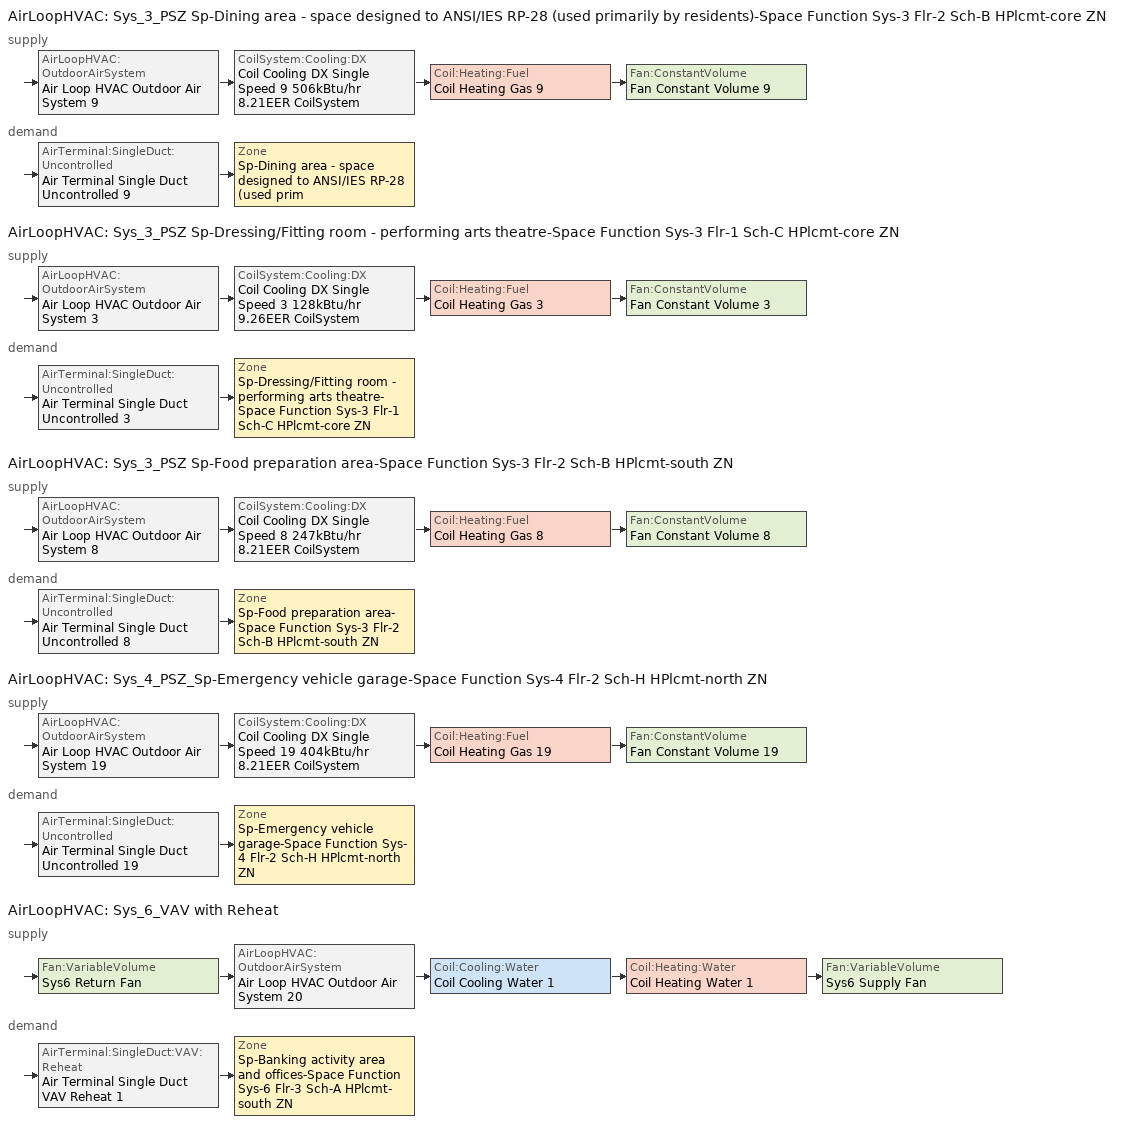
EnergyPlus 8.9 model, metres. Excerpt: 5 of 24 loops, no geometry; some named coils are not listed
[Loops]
AirLoopHVAC 'Sys_3_PSZ Sp-Dining area - space designed to ANSI/IES RP-28 (used primarily by residents)-Space Function Sys-3 Flr-2 Sch-B HPlcmt-core ZN'
 supply: AirLoopHVAC:OutdoorAirSystem 'Air Loop HVAC Outdoor Air System 9' > CoilSystem:Cooling:DX 'Coil Cooling DX Single Speed 9 506kBtu/hr 8.21EER CoilSystem' > Coil:Heating:Fuel 'Coil Heating Gas 9' > Fan:ConstantVolume 'Fan Constant Volume 9'
 demand: AirTerminal:SingleDuct:Uncontrolled 'Air Terminal Single Duct Uncontrolled 9' > Zone 'Sp-Dining area - space designed to ANSI/IES RP-28 (used primarily by residents)-Space Function Sys-3 Flr-2 Sch-B HPlcmt-core ZN'
AirLoopHVAC 'Sys_3_PSZ Sp-Dressing/Fitting room - performing arts theatre-Space Function Sys-3 Flr-1 Sch-C HPlcmt-core ZN'
 supply: AirLoopHVAC:OutdoorAirSystem 'Air Loop HVAC Outdoor Air System 3' > CoilSystem:Cooling:DX 'Coil Cooling DX Single Speed 3 128kBtu/hr 9.26EER CoilSystem' > Coil:Heating:Fuel 'Coil Heating Gas 3' > Fan:ConstantVolume 'Fan Constant Volume 3'
 demand: AirTerminal:SingleDuct:Uncontrolled 'Air Terminal Single Duct Uncontrolled 3' > Zone 'Sp-Dressing/Fitting room - performing arts theatre-Space Function Sys-3 Flr-1 Sch-C HPlcmt-core ZN'
AirLoopHVAC 'Sys_3_PSZ Sp-Food preparation area-Space Function Sys-3 Flr-2 Sch-B HPlcmt-south ZN'
 supply: AirLoopHVAC:OutdoorAirSystem 'Air Loop HVAC Outdoor Air System 8' > CoilSystem:Cooling:DX 'Coil Cooling DX Single Speed 8 247kBtu/hr 8.21EER CoilSystem' > Coil:Heating:Fuel 'Coil Heating Gas 8' > Fan:ConstantVolume 'Fan Constant Volume 8'
 demand: AirTerminal:SingleDuct:Uncontrolled 'Air Terminal Single Duct Uncontrolled 8' > Zone 'Sp-Food preparation area-Space Function Sys-3 Flr-2 Sch-B HPlcmt-south ZN'
AirLoopHVAC 'Sys_4_PSZ_Sp-Emergency vehicle garage-Space Function Sys-4 Flr-2 Sch-H HPlcmt-north ZN'
 supply: AirLoopHVAC:OutdoorAirSystem 'Air Loop HVAC Outdoor Air System 19' > CoilSystem:Cooling:DX 'Coil Cooling DX Single Speed 19 404kBtu/hr 8.21EER CoilSystem' > Coil:Heating:Fuel 'Coil Heating Gas 19' > Fan:ConstantVolume 'Fan Constant Volume 19'
 demand: AirTerminal:SingleDuct:Uncontrolled 'Air Terminal Single Duct Uncontrolled 19' > Zone 'Sp-Emergency vehicle garage-Space Function Sys-4 Flr-2 Sch-H HPlcmt-north ZN'
AirLoopHVAC 'Sys_6_VAV with Reheat'
 supply: Fan:VariableVolume 'Sys6 Return Fan' > AirLoopHVAC:OutdoorAirSystem 'Air Loop HVAC Outdoor Air System 20' > Coil:Cooling:Water 'Coil Cooling Water 1' > Coil:Heating:Water 'Coil Heating Water 1' > Fan:VariableVolume 'Sys6 Supply Fan'
 demand: AirTerminal:SingleDuct:VAV:Reheat 'Air Terminal Single Duct VAV Reheat 1' > Zone 'Sp-Banking activity area and offices-Space Function Sys-6 Flr-3 Sch-A HPlcmt-south ZN'
[ZoneControl:Thermostat] Control Object Type 1=ThermostatSetpoint:DualSetpoint
Name | Zone or ZoneList | Control Type Schedule | Control Name 1
Sp-Banking activity area and offices-Space Function Sys-6 Flr-3 Sch-A HPlcmt-south ZN Thermostat | Sp-Banking activity area and offices-Space Function Sys-6 Flr-3 Sch-A HPlcmt-south ZN | Sp-Banking activity area and offices-Space Function Sys-6 Flr-3 Sch-A HPlcmt-south ZN Thermostat Schedule | Space Function Banking activity area and offices Thermostat 2
Sp-Dining area - space designed to ANSI/IES RP-28 (used primarily by residents)-Space Function Sys-3 Flr-2 Sch-B HPlcmt-core ZN Thermostat | Sp-Dining area - space designed to ANSI/IES RP-28 (used primarily by residents)-Space Function Sys-3 Flr-2 Sch-B HPlcmt-core ZN | Sp-Dining area - space designed to ANSI/IES RP-28 (used primarily by residents)-Space Function Sys-3 Flr-2 Sch-B HPlcmt-core ZN Thermostat Schedule | Space Function Dining area - space designed to ANSI/IES RP-28 (used primarily by residents) Thermostat 2
Sp-Dressing/Fitting room - performing arts theatre-Space Function Sys-3 Flr-1 Sch-C HPlcmt-core ZN Thermostat | Sp-Dressing/Fitting room - performing arts theatre-Space Function Sys-3 Flr-1 Sch-C HPlcmt-core ZN | Sp-Dressing/Fitting room - performing arts theatre-Space Function Sys-3 Flr-1 Sch-C HPlcmt-core ZN Thermostat Schedule | Space Function Dressing/Fitting room - performing arts theatre Thermostat 2
Sp-Emergency vehicle garage-Space Function Sys-4 Flr-2 Sch-H HPlcmt-north ZN Thermostat | Sp-Emergency vehicle garage-Space Function Sys-4 Flr-2 Sch-H HPlcmt-north ZN | Sp-Emergency vehicle garage-Space Function Sys-4 Flr-2 Sch-H HPlcmt-north ZN Thermostat Schedule | Space Function Emergency vehicle garage Thermostat 2
Sp-Food preparation area-Space Function Sys-3 Flr-2 Sch-B HPlcmt-south ZN Thermostat | Sp-Food preparation area-Space Function Sys-3 Flr-2 Sch-B HPlcmt-south ZN | Sp-Food preparation area-Space Function Sys-3 Flr-2 Sch-B HPlcmt-south ZN Thermostat Schedule | Space Function Food preparation area Thermostat 2
[ThermostatSetpoint:DualSetpoint]
Name | Heating Setpoint Temperature Schedule | Cooling Setpoint Temperature Schedule
Space Function Banking activity area and offices Thermostat 2 | NECB-A-Thermostat Setpoint-Heating | NECB-A-Thermostat Setpoint-Cooling
Space Function Dining area - space designed to ANSI/IES RP-28 (used primarily by residents) Thermostat 2; Space Function Food preparation area Thermostat 2 | NECB-B-Thermostat Setpoint-Heating | NECB-B-Thermostat Setpoint-Cooling
Space Function Dressing/Fitting room - performing arts theatre Thermostat 2 | NECB-C-Thermostat Setpoint-Heating | NECB-C-Thermostat Setpoint-Cooling
Space Function Emergency vehicle garage Thermostat 2 | NECB-H-Thermostat Setpoint-Heating | NECB-H-Thermostat Setpoint-Cooling
[AirTerminal:SingleDuct:Uncontrolled] Availability Schedule=Always On Discrete; Maximum Air Flow Rate {m3/s}=AutoSize
Air Terminal Single Duct Uncontrolled 9; Air Terminal Single Duct Uncontrolled 3; Air Terminal Single Duct Uncontrolled 19; Air Terminal Single Duct Uncontrolled 8
[Zone equipment]
Sp-Banking activity area and offices-Space Function Sys-6 Flr-3 Sch-A HPlcmt-south ZN: Air Terminal Single Duct VAV Reheat 1, Zone HVAC Baseboard Convective Water 20
Sp-Dining area - space designed to ANSI/IES RP-28 (used primarily by residents)-Space Function Sys-3 Flr-2 Sch-B HPlcmt-core ZN: Air Terminal Single Duct Uncontrolled 9, Zone HVAC Baseboard Convective Water 9
Sp-Dressing/Fitting room - performing arts theatre-Space Function Sys-3 Flr-1 Sch-C HPlcmt-core ZN: Air Terminal Single Duct Uncontrolled 3, Zone HVAC Baseboard Convective Water 3
Sp-Emergency vehicle garage-Space Function Sys-4 Flr-2 Sch-H HPlcmt-north ZN: Air Terminal Single Duct Uncontrolled 19, Zone HVAC Baseboard Convective Water 19
Sp-Food preparation area-Space Function Sys-3 Flr-2 Sch-B HPlcmt-south ZN: Air Terminal Single Duct Uncontrolled 8, Zone HVAC Baseboard Convective Water 8
[Sizing:Zone] Zone Cooling Design Supply Air Temperature Input Method=SupplyAirTemperature; Zone Cooling Design Supply Air Temperature {C}=13; Zone Cooling Design Supply Air Temperature Difference {deltaC}=11.11; Zone Heating Design Supply Air Temperature Input Method=SupplyAirTemperature; Zone Heating Design Supply Air Temperature {C}=43; Zone Heating Design Supply Air Temperature Difference {deltaC}=11.11; Zone Cooling Design Supply Air Humidity Ratio {kgWater/kgDryAir}=0.0085; Zone Heating Design Supply Air Humidity Ratio {kgWater/kgDryAir}=0.008; Zone Heating Sizing Factor=1.3; Zone Cooling Sizing Factor=1.1; Cooling Design Air Flow Method=DesignDay; Cooling Design Air Flow Rate {m3/s}=0; Cooling Minimum Air Flow per Zone Floor Area {m3/s-m2}=0.000762; Cooling Minimum Air Flow {m3/s}=0; Cooling Minimum Air Flow Fraction=0; Heating Design Air Flow Method=DesignDay; Heating Design Air Flow Rate {m3/s}=0; Heating Maximum Air Flow per Zone Floor Area {m3/s-m2}=0.002032; Heating Maximum Air Flow {m3/s}=0.141576; Heating Maximum Air Flow Fraction=0.3; Account for Dedicated Outdoor Air System=No
Name | Design Specification Outdoor Air Object | Design Specification Zone Air Distribution Object
Sp-Banking activity area and offices-Space Function Sys-6 Flr-3 Sch-A HPlcmt-south ZN | Space Function Banking activity area and offices Ventilation | Sp-Banking activity area and offices-Space Function Sys-6 Flr-3 Sch-A HPlcmt-south ZN Design Spec Zone Air Dist
Sp-Dining area - space designed to ANSI/IES RP-28 (used primarily by residents)-Space Function Sys-3 Flr-2 Sch-B HPlcmt-core ZN | Space Function Dining area - space designed to ANSI/IES RP-28 (used primarily by residents) Ventilation | Sp-Dining area - space designed to ANSI/IES RP-28 (used primarily by residents)-Space Function Sys-3 Flr-2 Sch-B HPlcmt-core ZN Design Spec Zone Air Dist
Sp-Dressing/Fitting room - performing arts theatre-Space Function Sys-3 Flr-1 Sch-C HPlcmt-core ZN | Space Function Dressing/Fitting room - performing arts theatre Ventilation | Sp-Dressing/Fitting room - performing arts theatre-Space Function Sys-3 Flr-1 Sch-C HPlcmt-core ZN Design Spec Zone Air Dist
Sp-Emergency vehicle garage-Space Function Sys-4 Flr-2 Sch-H HPlcmt-north ZN | Space Function Emergency vehicle garage Ventilation | Sp-Emergency vehicle garage-Space Function Sys-4 Flr-2 Sch-H HPlcmt-north ZN Design Spec Zone Air Dist
Sp-Food preparation area-Space Function Sys-3 Flr-2 Sch-B HPlcmt-south ZN | Space Function Food preparation area Ventilation | Sp-Food preparation area-Space Function Sys-3 Flr-2 Sch-B HPlcmt-south ZN Design Spec Zone Air Dist
[DesignSpecification:ZoneAirDistribution] Zone Air Distribution Effectiveness in Cooling Mode=1; Zone Air Distribution Effectiveness in Heating Mode=1
Sp-Banking activity area and offices-Space Function Sys-6 Flr-3 Sch-A HPlcmt-south ZN Design Spec Zone Air Dist; Sp-Dining area - space designed to ANSI/IES RP-28 (used primarily by residents)-Space Function Sys-3 Flr-2 Sch-B HPlcmt-core ZN Design Spec Zone Air Dist; Sp-Dressing/Fitting room - performing arts theatre-Space Function Sys-3 Flr-1 Sch-C HPlcmt-core ZN Design Spec Zone Air Dist; Sp-Emergency vehicle garage-Space Function Sys-4 Flr-2 Sch-H HPlcmt-north ZN Design Spec Zone Air Dist; Sp-Food preparation area-Space Function Sys-3 Flr-2 Sch-B HPlcmt-south ZN Design Spec Zone Air Dist
[Controller:MechanicalVentilation] Demand Controlled Ventilation=No; System Outdoor Air Method=ZoneSum
Name | Availability Schedule | Zone Name 1 | Design Specification Outdoor Air Object Name 1 | Design Specification Zone Air Distribution Object Name 1
Controller Mechanical Ventilation 20 | Sys_6_VAV with Reheat Occ Sch | Sp-Banking activity area and offices-Space Function Sys-6 Flr-3 Sch-A HPlcmt-south ZN | Space Function Banking activity area and offices Ventilation | Sp-Banking activity area and offices-Space Function Sys-6 Flr-3 Sch-A HPlcmt-south ZN Design Spec Zone Air Dist
Controller Mechanical Ventilation 9 | Sys_3_PSZ Sp-Dining area - space designed to ANSI/IES RP-28 (used primarily by residents)-Space Function Sys-3 Flr-2 Sch-B HPlcmt-core ZN Occ Sch | Sp-Dining area - space designed to ANSI/IES RP-28 (used primarily by residents)-Space Function Sys-3 Flr-2 Sch-B HPlcmt-core ZN | Space Function Dining area - space designed to ANSI/IES RP-28 (used primarily by residents) Ventilation | Sp-Dining area - space designed to ANSI/IES RP-28 (used primarily by residents)-Space Function Sys-3 Flr-2 Sch-B HPlcmt-core ZN Design Spec Zone Air Dist
Controller Mechanical Ventilation 3 | Sys_3_PSZ Sp-Dressing/Fitting room - performing arts theatre-Space Function Sys-3 Flr-1 Sch-C HPlcmt-core ZN Occ Sch | Sp-Dressing/Fitting room - performing arts theatre-Space Function Sys-3 Flr-1 Sch-C HPlcmt-core ZN | Space Function Dressing/Fitting room - performing arts theatre Ventilation | Sp-Dressing/Fitting room - performing arts theatre-Space Function Sys-3 Flr-1 Sch-C HPlcmt-core ZN Design Spec Zone Air Dist
Controller Mechanical Ventilation 19 | Sys_4_PSZ_Sp-Emergency vehicle garage-Space Function Sys-4 Flr-2 Sch-H HPlcmt-north ZN Occ Sch | Sp-Emergency vehicle garage-Space Function Sys-4 Flr-2 Sch-H HPlcmt-north ZN | Space Function Emergency vehicle garage Ventilation | Sp-Emergency vehicle garage-Space Function Sys-4 Flr-2 Sch-H HPlcmt-north ZN Design Spec Zone Air Dist
Controller Mechanical Ventilation 8 | Sys_3_PSZ Sp-Food preparation area-Space Function Sys-3 Flr-2 Sch-B HPlcmt-south ZN Occ Sch | Sp-Food preparation area-Space Function Sys-3 Flr-2 Sch-B HPlcmt-south ZN | Space Function Food preparation area Ventilation | Sp-Food preparation area-Space Function Sys-3 Flr-2 Sch-B HPlcmt-south ZN Design Spec Zone Air Dist
[DesignSpecification:OutdoorAir] Outdoor Air Method=Sum; Outdoor Air Flow per Person {m3/s-person}=0; Outdoor Air Flow per Zone {m3/s}=0; Outdoor Air Flow Air Changes per Hour {1/hr}=0
Name | Outdoor Air Flow per Zone Floor Area {m3/s-m2}
Space Function Banking activity area and offices Ventilation | 0.00087884
Space Function Dining area - space designed to ANSI/IES RP-28 (used primarily by residents) Ventilation | 0.0035814
Space Function Dressing/Fitting room - performing arts theatre Ventilation | 0.0005588
Space Function Emergency vehicle garage Ventilation | 0.00381
Space Function Food preparation area Ventilation | 0.0013716
[AirTerminal:SingleDuct:VAV:Reheat]
Air Terminal Single Duct VAV Reheat 1: Availability Schedule=Always On Discrete; Maximum Air Flow Rate {m3/s}=Autosize; Zone Minimum Air Flow Input Method=Constant; Constant Minimum Air Flow Fraction=0.3; Fixed Minimum Air Flow Rate {m3/s}=3.75; Reheat Coil=Coil Heating Water 2; Maximum Hot Water or Steam Flow Rate {m3/s}=Autosize; Minimum Hot Water or Steam Flow Rate {m3/s}=0; Convergence Tolerance=0.001; Damper Heating Action=Normal; Maximum Flow per Zone Floor Area During Reheat {m3/s-m2}=Autocalculate; Maximum Flow Fraction During Reheat=Autocalculate; Maximum Reheat Air Temperature {C}=43
[Coil:Heating:Water]
Coil Heating Water 1: Availability Schedule=Always On Discrete; U-Factor Times Area Value {W/K}=Autosize; Maximum Water Flow Rate {m3/s}=Autosize; Performance Input Method=UFactorTimesAreaAndDesignWaterFlowRate; Rated Capacity {W}=Autosize; Rated Inlet Water Temperature {C}=82.2; Rated Inlet Air Temperature {C}=16.6; Rated Outlet Water Temperature {C}=71.1; Rated Outlet Air Temperature {C}=32.2; Rated Ratio for Air and Water Convection=0.5
[AirLoopHVAC] Design Supply Air Flow Rate {m3/s}=AutoSize
Sys_3_PSZ Sp-Dining area - space designed to ANSI/IES RP-28 (used primarily by residents)-Space Function Sys-3 Flr-2 Sch-B HPlcmt-core ZN; Sys_3_PSZ Sp-Dressing/Fitting room - performing arts theatre-Space Function Sys-3 Flr-1 Sch-C HPlcmt-core ZN; Sys_3_PSZ Sp-Food preparation area-Space Function Sys-3 Flr-2 Sch-B HPlcmt-south ZN; Sys_4_PSZ_Sp-Emergency vehicle garage-Space Function Sys-4 Flr-2 Sch-H HPlcmt-north ZN; Sys_6_VAV with Reheat
[Sizing:System] Type of Load to Size On=Sensible; Design Outdoor Air Flow Rate {m3/s}=Autosize; Preheat Design Temperature {C}=7; Preheat Design Humidity Ratio {kgWater/kgDryAir}=0.008; Precool Design Humidity Ratio {kgWater/kgDryAir}=0.008; Central Cooling Design Supply Air Temperature {C}=13; Type of Zone Sum to Use=NonCoincident; 100% Outdoor Air in Cooling=No; 100% Outdoor Air in Heating=No; Central Cooling Design Supply Air Humidity Ratio {kgWater/kgDryAir}=0.0085; Central Heating Design Supply Air Humidity Ratio {kgWater/kgDryAir}=0.008; Cooling Supply Air Flow Rate Method=DesignDay; Cooling Supply Air Flow Rate {m3/s}=0; Cooling Supply Air Flow Rate Per Floor Area {m3/s-m2}=0.00996765; Cooling Fraction of Autosized Cooling Supply Air Flow Rate=1; Cooling Supply Air Flow Rate Per Unit Cooling Capacity {m3/s-W}=3.94755e-05; Heating Supply Air Flow Rate Method=DesignDay; Heating Supply Air Flow Rate {m3/s}=0; Heating Supply Air Flow Rate Per Floor Area {m3/s-m2}=0.00996765; Heating Fraction of Autosized Heating Supply Air Flow Rate=1; Heating Fraction of Autosized Cooling Supply Air Flow Rate=1; Heating Supply Air Flow Rate Per Unit Heating Capacity {m3/s-W}=3.15882e-05; System Outdoor Air Method=ZoneSum; Zone Maximum Outdoor Air Fraction=1; Cooling Design Capacity Method=CoolingDesignCapacity; Cooling Design Capacity {W}=Autosize; Cooling Design Capacity Per Floor Area {W/m2}=234.7; Fraction of Autosized Cooling Design Capacity=1; Heating Design Capacity Method=HeatingDesignCapacity; Heating Design Capacity {W}=Autosize; Heating Design Capacity Per Floor Area {W/m2}=157; Fraction of Autosized Heating Design Capacity=1; Central Cooling Capacity Control Method=OnOff
Name | Central Heating Maximum System Air Flow Ratio | Precool Design Temperature {C} | Central Heating Design Supply Air Temperature {C}
Sys_3_PSZ Sp-Dining area - space designed to ANSI/IES RP-28 (used primarily by residents)-Space Function Sys-3 Flr-2 Sch-B HPlcmt-core ZN; Sys_3_PSZ Sp-Dressing/Fitting room - performing arts theatre-Space Function Sys-3 Flr-1 Sch-C HPlcmt-core ZN; Sys_3_PSZ Sp-Food preparation area-Space Function Sys-3 Flr-2 Sch-B HPlcmt-south ZN; Sys_4_PSZ_Sp-Emergency vehicle garage-Space Function Sys-4 Flr-2 Sch-H HPlcmt-north ZN | 1 | 13 | 43
Sys_6_VAV with Reheat | 0.3 | 12.8 | 13.1
[Controller:OutdoorAir] Minimum Outdoor Air Flow Rate {m3/s}=Autosize; Maximum Outdoor Air Flow Rate {m3/s}=Autosize; Economizer Control Type=DifferentialEnthalpy; Economizer Control Action Type=ModulateFlow; Lockout Type=NoLockout; Minimum Limit Type=FixedMinimum; High Humidity Control=No; Control High Indoor Humidity Based on Outdoor Humidity Ratio=Yes; Heat Recovery Bypass Control Type=BypassWhenOAFlowGreaterThanMinimum
Name | Minimum Outdoor Air Schedule | Mechanical Ventilation Controller
Controller Outdoor Air 9 | Sys_3_PSZ Sp-Dining area - space designed to ANSI/IES RP-28 (used primarily by residents)-Space Function Sys-3 Flr-2 Sch-B HPlcmt-core ZN Occ Sch | Controller Mechanical Ventilation 9
Controller Outdoor Air 3 | Sys_3_PSZ Sp-Dressing/Fitting room - performing arts theatre-Space Function Sys-3 Flr-1 Sch-C HPlcmt-core ZN Occ Sch | Controller Mechanical Ventilation 3
Controller Outdoor Air 8 | Sys_3_PSZ Sp-Food preparation area-Space Function Sys-3 Flr-2 Sch-B HPlcmt-south ZN Occ Sch | Controller Mechanical Ventilation 8
Controller Outdoor Air 19 | Sys_4_PSZ_Sp-Emergency vehicle garage-Space Function Sys-4 Flr-2 Sch-H HPlcmt-north ZN Occ Sch | Controller Mechanical Ventilation 19
Controller Outdoor Air 20 | Sys_6_VAV with Reheat Occ Sch | Controller Mechanical Ventilation 20
[HeatExchanger:AirToAir:SensibleAndLatent] Availability Schedule=Always On Discrete; Nominal Supply Air Flow Rate {m3/s}=Autosize; Sensible Effectiveness at 100% Heating Air Flow=0.5; Latent Effectiveness at 100% Heating Air Flow=0.5; Sensible Effectiveness at 75% Heating Air Flow=0.5; Latent Effectiveness at 75% Heating Air Flow=0.5; Sensible Effectiveness at 100% Cooling Air Flow=0.5; Latent Effectiveness at 100% Cooling Air Flow=0.5; Sensible Effectiveness at 75% Cooling Air Flow=0.5; Latent Effectiveness at 75% Cooling Air Flow=0.5; Supply Air Outlet Temperature Control=Yes; Heat Exchanger Type=Rotary; Frost Control Type=ExhaustOnly; Threshold Temperature {C}=-23.3; Initial Defrost Time Fraction=0.167; Rate of Defrost Time Fraction Increase {1/K}=1.44; Economizer Lockout=Yes
Name | Nominal Electric Power {W}
Sys_3_PSZ Sp-Dining area - space designed to ANSI/IES RP-28 (used primarily by residents)-Space Function Sys-3 Flr-2 Sch-B HPlcmt-core ZN ERV | 6474.14
Sys_3_PSZ Sp-Dressing/Fitting room - performing arts theatre-Space Function Sys-3 Flr-1 Sch-C HPlcmt-core ZN ERV | 1052.35
Sys_3_PSZ Sp-Food preparation area-Space Function Sys-3 Flr-2 Sch-B HPlcmt-south ZN ERV | 1895.23
Sys_4_PSZ_Sp-Emergency vehicle garage-Space Function Sys-4 Flr-2 Sch-H HPlcmt-north ZN ERV | 5175.64
Sys_6_VAV with Reheat ERV | 1232.31
[SetpointManager:OutdoorAirPretreat] Control Variable=Temperature; Minimum Setpoint Temperature {C}=-99; Maximum Setpoint Temperature {C}=99; Minimum Setpoint Humidity Ratio {kgWater/kgDryAir}=1e-05; Maximum Setpoint Humidity Ratio {kgWater/kgDryAir}=1
Setpoint Manager Outdoor Air Pretreat 16; Setpoint Manager Outdoor Air Pretreat 17; Setpoint Manager Outdoor Air Pretreat 18; Setpoint Manager Outdoor Air Pretreat 19; Setpoint Manager Outdoor Air Pretreat 20
[SetpointManager:MixedAir] Control Variable=Temperature
Node 146 OS Default SPM; Node 145 OS Default SPM; Node 144 OS Default SPM; Node 68 OS Default SPM; Node 67 OS Default SPM; Node 66 OS Default SPM; Node 133 OS Default SPM; Node 132 OS Default SPM; Node 131 OS Default SPM; Node 276 OS Default SPM; Node 275 OS Default SPM; Node 274 OS Default SPM; Node 320 OS Default SPM; Node 319 OS Default SPM; Node 318 OS Default SPM; Node 317 OS Default SPM
[CoilSystem:Cooling:DX] Availability Schedule=Always On Discrete
Name | Cooling Coil
Coil Cooling DX Single Speed 9 506kBtu/hr 8.21EER CoilSystem | Coil Cooling DX Single Speed 9 506kBtu/hr 8.21EER
Coil Cooling DX Single Speed 3 128kBtu/hr 9.26EER CoilSystem | Coil Cooling DX Single Speed 3 128kBtu/hr 9.26EER
Coil Cooling DX Single Speed 8 247kBtu/hr 8.21EER CoilSystem | Coil Cooling DX Single Speed 8 247kBtu/hr 8.21EER
Coil Cooling DX Single Speed 19 404kBtu/hr 8.21EER CoilSystem | Coil Cooling DX Single Speed 19 404kBtu/hr 8.21EER
[Coil:Cooling:DX:SingleSpeed] Availability Schedule=Always On Discrete; Gross Rated Total Cooling Capacity {W}=Autosize; Gross Rated Sensible Heat Ratio=Autosize; Rated Air Flow Rate {m3/s}=Autosize; Rated Evaporator Fan Power Per Volume Flow Rate {W/(m3/s)}=773.3; Total Cooling Capacity Function of Temperature Curve=DXCOOL-NECB2011-REF-CAPFT; Total Cooling Capacity Function of Flow Fraction Curve=DXCOOL-NECB2011-REF-CAPFFLOW; Energy Input Ratio Function of Temperature Curve=DXCOOL-NECB2011-REF-COOLEIRFT; Energy Input Ratio Function of Flow Fraction Curve=DXCOOL-NECB2011-REF-COOLEIRFFLOW; Part Load Fraction Correlation Curve=DXCOOL-NECB2011-REF-COOLPLFFPLR; Condenser Type=AirCooled; Evaporative Condenser Effectiveness=0; Evaporative Condenser Air Flow Rate {m3/s}=Autosize; Evaporative Condenser Pump Rated Power Consumption {W}=Autosize; Crankcase Heater Capacity {W}=0; Maximum Outdoor Dry-Bulb Temperature for Crankcase Heater Operation {C}=0; Basin Heater Capacity {W/K}=0; Basin Heater Setpoint Temperature {C}=10
Name | Gross Rated Cooling COP {W/W}
Coil Cooling DX Single Speed 9 506kBtu/hr 8.21EER | 3.10049
Coil Cooling DX Single Speed 3 128kBtu/hr 9.26EER | 3.22247
Coil Cooling DX Single Speed 8 247kBtu/hr 8.21EER | 2.934
Coil Cooling DX Single Speed 19 404kBtu/hr 8.21EER | 3.0347
[Coil:Heating:Fuel] Availability Schedule=Always On Discrete; Fuel Type=NaturalGas; Burner Efficiency=0.81; Nominal Capacity {W}=AutoSize; Parasitic Electric Load {W}=0; Part Load Fraction Correlation Curve=FURNACE-EFFPLR-NECB2011; Parasitic Fuel Load {W}=0
Coil Heating Gas 9; Coil Heating Gas 3; Coil Heating Gas 8; Coil Heating Gas 19
[Fan:ConstantVolume] Fan Total Efficiency=0.39975; Pressure Rise {Pa}=640; Maximum Flow Rate {m3/s}=AutoSize; Motor Efficiency=0.615; Motor In Airstream Fraction=1
Name | Availability Schedule
Fan Constant Volume 9 | Sys_3_PSZ Sp-Dining area - space designed to ANSI/IES RP-28 (used primarily by residents)-Space Function Sys-3 Flr-2 Sch-B HPlcmt-core ZN Occ Sch
Fan Constant Volume 3 | Sys_3_PSZ Sp-Dressing/Fitting room - performing arts theatre-Space Function Sys-3 Flr-1 Sch-C HPlcmt-core ZN Occ Sch
Fan Constant Volume 8 | Sys_3_PSZ Sp-Food preparation area-Space Function Sys-3 Flr-2 Sch-B HPlcmt-south ZN Occ Sch
Fan Constant Volume 19 | Sys_4_PSZ_Sp-Emergency vehicle garage-Space Function Sys-4 Flr-2 Sch-H HPlcmt-north ZN Occ Sch
[SetpointManager:SingleZone:Reheat] Control Variable=Temperature; Minimum Supply Air Temperature {C}=13; Maximum Supply Air Temperature {C}=43
Name | Control Zone
Setpoint Manager Single Zone Reheat 9 | Sp-Dining area - space designed to ANSI/IES RP-28 (used primarily by residents)-Space Function Sys-3 Flr-2 Sch-B HPlcmt-core ZN
Setpoint Manager Single Zone Reheat 3 | Sp-Dressing/Fitting room - performing arts theatre-Space Function Sys-3 Flr-1 Sch-C HPlcmt-core ZN
Setpoint Manager Single Zone Reheat 8 | Sp-Food preparation area-Space Function Sys-3 Flr-2 Sch-B HPlcmt-south ZN
Setpoint Manager Single Zone Reheat 19 | Sp-Emergency vehicle garage-Space Function Sys-4 Flr-2 Sch-H HPlcmt-north ZN
[Controller:WaterCoil] Control Variable=Temperature; Actuator Variable=Flow; Maximum Actuated Flow {m3/s}=Autosize; Minimum Actuated Flow {m3/s}=0
Name | Action | Controller Convergence Tolerance {deltaC}
Controller Water Coil 2 | Reverse | Autosize
Controller Water Coil 1 | Normal | 0.0001
[Fan:VariableVolume] Availability Schedule=Sys_6_VAV with Reheat Occ Sch; Maximum Flow Rate {m3/s}=AutoSize; Fan Power Minimum Flow Rate Input Method=Fraction; Fan Power Minimum Flow Fraction=0.68; Fan Power Minimum Air Flow Rate {m3/s}=0; Motor In Airstream Fraction=1; Fan Power Coefficient 1=-2.4176; Fan Power Coefficient 2=9.5874; Fan Power Coefficient 3=-11.559; Fan Power Coefficient 4=5.4009; Fan Power Coefficient 5=0
Name | Fan Total Efficiency | Pressure Rise {Pa} | Motor Efficiency
Sys6 Return Fan | 0.299975 | 250 | 0.4615
Sys6 Supply Fan | 0.549965 | 1000 | 0.8461
[Coil:Cooling:Water]
Coil Cooling Water 1: Availability Schedule=Always On Discrete; Design Water Flow Rate {m3/s}=Autosize; Design Air Flow Rate {m3/s}=Autosize; Design Inlet Water Temperature {C}=Autosize; Design Inlet Air Temperature {C}=Autosize; Design Outlet Air Temperature {C}=Autosize; Design Inlet Air Humidity Ratio {kgWater/kgDryAir}=Autosize; Design Outlet Air Humidity Ratio {kgWater/kgDryAir}=Autosize; Type of Analysis=SimpleAnalysis; Heat Exchanger Configuration=CrossFlow
[SetpointManager:Scheduled]
Setpoint Manager Scheduled 3: Control Variable=Temperature; Schedule=Supply Air Temp
[Schedule:Compact]
Sp-Banking activity area and offices-Space Function Sys-6 Flr-3 Sch-A HPlcmt-south ZN Thermostat Schedule; Sp-Dining area - space designed to ANSI/IES RP-28 (used primarily by residents)-Space Function Sys-3 Flr-2 Sch-B HPlcmt-core ZN Thermostat Schedule; Sp-Dressing/Fitting room - performing arts theatre-Space Function Sys-3 Flr-1 Sch-C HPlcmt-core ZN Thermostat Schedule; Sp-Emergency vehicle garage-Space Function Sys-4 Flr-2 Sch-H HPlcmt-north ZN Thermostat Schedule; Sp-Food preparation area-Space Function Sys-3 Flr-2 Sch-B HPlcmt-south ZN Thermostat Schedule: Through: 12/31, For: AllDays, Until: 24:00, 4
[Schedule:Day:Interval]
NECB-H-Thermostat Setpoint-Heating Sun|Hol Day; NECB-H-Thermostat Setpoint-Heating Default|Wkdy Day; NECB-H-Thermostat Setpoint-Heating Sat Day; NECB-H-Thermostat Setpoint-Heating Default: No, 01:00, 22, 07:00, 18, 08:00, 20, 24:00, 22
NECB-H-Thermostat Setpoint-Cooling Sun|Hol Day; NECB-H-Thermostat Setpoint-Cooling Default|Wkdy Day; NECB-H-Thermostat Setpoint-Cooling Sat Day; NECB-H-Thermostat Setpoint-Cooling Default: No, 24:00, 24
NECB-A-Thermostat Setpoint-Heating Sun|Hol Day; NECB-A-Thermostat Setpoint-Heating Sat Day: No, 24:00, 18
NECB-A-Thermostat Setpoint-Heating Default|Wkdy Day; NECB-A-Thermostat Setpoint-Heating Default: No, 06:00, 18, 07:00, 20, 21:00, 22, 24:00, 18
NECB-A-Thermostat Setpoint-Cooling Sun|Hol Day; NECB-A-Thermostat Setpoint-Cooling Sat Day: No, 24:00, 35
NECB-A-Thermostat Setpoint-Cooling Default|Wkdy Day; NECB-A-Thermostat Setpoint-Cooling Default: No, 06:00, 35, 21:00, 24, 24:00, 35
Sys_6_VAV with Reheat Occ Sch Sunday; Sys_6_VAV with Reheat Occ Sch Saturday: No, 24:00, 0
Sys_6_VAV with Reheat Occ Sch Monday; Sys_6_VAV with Reheat Occ Sch Tuesday; Sys_6_VAV with Reheat Occ Sch Wednesday; Sys_6_VAV with Reheat Occ Sch Thursday; Sys_6_VAV with Reheat Occ Sch Friday: No, 08:00, 0, 19:00, 1, 24:00, 0
Sys_6_VAV with Reheat Occ Sch Default; Sys_6_VAV with Reheat Occ Sch Summer Design Day; Sys_6_VAV with Reheat Occ Sch Winter Design Day; Sys_3_PSZ Sp-Dining area - space designed to ANSI/IES RP-28 (used primarily by residents)-Space Function Sys-3 Flr-2 Sch-B HPlcmt-core ZN Occ Sch Default; Sys_3_PSZ Sp-Dining area - space designed to ANSI/IES RP-28 (used primarily by residents)-Space Function Sys-3 Flr-2 Sch-B HPlcmt-core ZN Occ Sch Summer Design Day; Sys_3_PSZ Sp-Dining area - space designed to ANSI/IES RP-28 (used primarily by residents)-Space Function Sys-3 Flr-2 Sch-B HPlcmt-core ZN Occ Sch Winter Design Day; Sys_3_PSZ Sp-Dressing/Fitting room - performing arts theatre-Space Function Sys-3 Flr-1 Sch-C HPlcmt-core ZN Occ Sch Default; Sys_3_PSZ Sp-Dressing/Fitting room - performing arts theatre-Space Function Sys-3 Flr-1 Sch-C HPlcmt-core ZN Occ Sch Summer Design Day; Sys_3_PSZ Sp-Dressing/Fitting room - performing arts theatre-Space Function Sys-3 Flr-1 Sch-C HPlcmt-core ZN Occ Sch Winter Design Day; Sys_4_PSZ_Sp-Emergency vehicle garage-Space Function Sys-4 Flr-2 Sch-H HPlcmt-north ZN Occ Sch Sunday; Sys_4_PSZ_Sp-Emergency vehicle garage-Space Function Sys-4 Flr-2 Sch-H HPlcmt-north ZN Occ Sch Monday; Sys_4_PSZ_Sp-Emergency vehicle garage-Space Function Sys-4 Flr-2 Sch-H HPlcmt-north ZN Occ Sch Tuesday; Sys_4_PSZ_Sp-Emergency vehicle garage-Space Function Sys-4 Flr-2 Sch-H HPlcmt-north ZN Occ Sch Wednesday; Sys_4_PSZ_Sp-Emergency vehicle garage-Space Function Sys-4 Flr-2 Sch-H HPlcmt-north ZN Occ Sch Thursday; Sys_4_PSZ_Sp-Emergency vehicle garage-Space Function Sys-4 Flr-2 Sch-H HPlcmt-north ZN Occ Sch Friday; Sys_4_PSZ_Sp-Emergency vehicle garage-Space Function Sys-4 Flr-2 Sch-H HPlcmt-north ZN Occ Sch Saturday; Sys_4_PSZ_Sp-Emergency vehicle garage-Space Function Sys-4 Flr-2 Sch-H HPlcmt-north ZN Occ Sch Default; Sys_4_PSZ_Sp-Emergency vehicle garage-Space Function Sys-4 Flr-2 Sch-H HPlcmt-north ZN Occ Sch Summer Design Day; Sys_4_PSZ_Sp-Emergency vehicle garage-Space Function Sys-4 Flr-2 Sch-H HPlcmt-north ZN Occ Sch Winter Design Day; Sys_3_PSZ Sp-Food preparation area-Space Function Sys-3 Flr-2 Sch-B HPlcmt-south ZN Occ Sch Default; Sys_3_PSZ Sp-Food preparation area-Space Function Sys-3 Flr-2 Sch-B HPlcmt-south ZN Occ Sch Summer Design Day; Sys_3_PSZ Sp-Food preparation area-Space Function Sys-3 Flr-2 Sch-B HPlcmt-south ZN Occ Sch Winter Design Day: No, 24:00, 1
NECB-C-Thermostat Setpoint-Heating Sun|Hol Day: No, 09:00, 18, 10:00, 20, 19:00, 22, 24:00, 18
NECB-C-Thermostat Setpoint-Heating Default|Wkdy Day; NECB-C-Thermostat Setpoint-Heating Sat Day; NECB-C-Thermostat Setpoint-Heating Default: No, 07:00, 18, 08:00, 20, 21:00, 22, 24:00, 18
NECB-C-Thermostat Setpoint-Cooling Sun|Hol Day: No, 07:00, 35, 19:00, 24, 24:00, 35
NECB-C-Thermostat Setpoint-Cooling Default|Wkdy Day; NECB-C-Thermostat Setpoint-Cooling Sat Day; NECB-C-Thermostat Setpoint-Cooling Default: No, 07:00, 35, 21:00, 24, 24:00, 35
NECB-B-Thermostat Setpoint-Heating Sun|Hol Day: No, 01:00, 18, 02:00, 22, 09:00, 18, 10:00, 20, 23:00, 22, 24:00, 18
NECB-B-Thermostat Setpoint-Heating Default|Wkdy Day; NECB-B-Thermostat Setpoint-Heating Sat Day; NECB-B-Thermostat Setpoint-Heating Default: No, 02:00, 22, 08:00, 18, 09:00, 20, 24:00, 22
NECB-B-Thermostat Setpoint-Cooling Sun|Hol Day: No, 09:00, 35, 23:00, 24, 24:00, 35
NECB-B-Thermostat Setpoint-Cooling Default|Wkdy Day; NECB-B-Thermostat Setpoint-Cooling Sat Day; NECB-B-Thermostat Setpoint-Cooling Default: No, 01:00, 24, 08:00, 35, 24:00, 24
Sys_3_PSZ Sp-Dining area - space designed to ANSI/IES RP-28 (used primarily by residents)-Space Function Sys-3 Flr-2 Sch-B HPlcmt-core ZN Occ Sch Sunday; Sys_3_PSZ Sp-Food preparation area-Space Function Sys-3 Flr-2 Sch-B HPlcmt-south ZN Occ Sch Sunday: No, 01:00, 0, 02:00, 1, 11:00, 0, 23:00, 1, 24:00, 0
Sys_3_PSZ Sp-Dining area - space designed to ANSI/IES RP-28 (used primarily by residents)-Space Function Sys-3 Flr-2 Sch-B HPlcmt-core ZN Occ Sch Monday; Sys_3_PSZ Sp-Dining area - space designed to ANSI/IES RP-28 (used primarily by residents)-Space Function Sys-3 Flr-2 Sch-B HPlcmt-core ZN Occ Sch Tuesday; Sys_3_PSZ Sp-Dining area - space designed to ANSI/IES RP-28 (used primarily by residents)-Space Function Sys-3 Flr-2 Sch-B HPlcmt-core ZN Occ Sch Wednesday; Sys_3_PSZ Sp-Dining area - space designed to ANSI/IES RP-28 (used primarily by residents)-Space Function Sys-3 Flr-2 Sch-B HPlcmt-core ZN Occ Sch Thursday; Sys_3_PSZ Sp-Dining area - space designed to ANSI/IES RP-28 (used primarily by residents)-Space Function Sys-3 Flr-2 Sch-B HPlcmt-core ZN Occ Sch Friday; Sys_3_PSZ Sp-Food preparation area-Space Function Sys-3 Flr-2 Sch-B HPlcmt-south ZN Occ Sch Monday; Sys_3_PSZ Sp-Food preparation area-Space Function Sys-3 Flr-2 Sch-B HPlcmt-south ZN Occ Sch Tuesday; Sys_3_PSZ Sp-Food preparation area-Space Function Sys-3 Flr-2 Sch-B HPlcmt-south ZN Occ Sch Wednesday; Sys_3_PSZ Sp-Food preparation area-Space Function Sys-3 Flr-2 Sch-B HPlcmt-south ZN Occ Sch Thursday; Sys_3_PSZ Sp-Food preparation area-Space Function Sys-3 Flr-2 Sch-B HPlcmt-south ZN Occ Sch Friday: No, 01:00, 1, 10:00, 0, 24:00, 1
Sys_3_PSZ Sp-Dining area - space designed to ANSI/IES RP-28 (used primarily by residents)-Space Function Sys-3 Flr-2 Sch-B HPlcmt-core ZN Occ Sch Saturday; Sys_3_PSZ Sp-Food preparation area-Space Function Sys-3 Flr-2 Sch-B HPlcmt-south ZN Occ Sch Saturday: No, 02:00, 1, 10:00, 0, 24:00, 1
Sys_3_PSZ Sp-Dressing/Fitting room - performing arts theatre-Space Function Sys-3 Flr-1 Sch-C HPlcmt-core ZN Occ Sch Sunday: No, 09:00, 0, 19:00, 1, 24:00, 0
Sys_3_PSZ Sp-Dressing/Fitting room - performing arts theatre-Space Function Sys-3 Flr-1 Sch-C HPlcmt-core ZN Occ Sch Monday; Sys_3_PSZ Sp-Dressing/Fitting room - performing arts theatre-Space Function Sys-3 Flr-1 Sch-C HPlcmt-core ZN Occ Sch Tuesday; Sys_3_PSZ Sp-Dressing/Fitting room - performing arts theatre-Space Function Sys-3 Flr-1 Sch-C HPlcmt-core ZN Occ Sch Wednesday; Sys_3_PSZ Sp-Dressing/Fitting room - performing arts theatre-Space Function Sys-3 Flr-1 Sch-C HPlcmt-core ZN Occ Sch Thursday; Sys_3_PSZ Sp-Dressing/Fitting room - performing arts theatre-Space Function Sys-3 Flr-1 Sch-C HPlcmt-core ZN Occ Sch Friday; Sys_3_PSZ Sp-Dressing/Fitting room - performing arts theatre-Space Function Sys-3 Flr-1 Sch-C HPlcmt-core ZN Occ Sch Saturday: No, 09:00, 0, 21:00, 1, 24:00, 0
Supply Air Temp Default: No, 24:00, 13
[Schedule:Week:Daily]
NECB-H-Thermostat Setpoint-Heating Week Rule - Jan1-Dec31: NECB-H-Thermostat Setpoint-Heating Sun|Hol Day, NECB-H-Thermostat Setpoint-Heating Default|Wkdy Day, NECB-H-Thermostat Setpoint-Heating Default|Wkdy Day, NECB-H-Thermostat Setpoint-Heating Default|Wkdy Day, NECB-H-Thermostat Setpoint-Heating Default|Wkdy Day, NECB-H-Thermostat Setpoint-Heating Default|Wkdy Day, NECB-H-Thermostat Setpoint-Heating Sat Day, NECB-H-Thermostat Setpoint-Heating Default, NECB-H-Thermostat Setpoint-Heating Default, NECB-H-Thermostat Setpoint-Heating Default, NECB-H-Thermostat Setpoint-Heating Default, NECB-H-Thermostat Setpoint-Heating Default
NECB-H-Thermostat Setpoint-Cooling Week Rule - Jan1-Dec31: NECB-H-Thermostat Setpoint-Cooling Sun|Hol Day, NECB-H-Thermostat Setpoint-Cooling Default|Wkdy Day, NECB-H-Thermostat Setpoint-Cooling Default|Wkdy Day, NECB-H-Thermostat Setpoint-Cooling Default|Wkdy Day, NECB-H-Thermostat Setpoint-Cooling Default|Wkdy Day, NECB-H-Thermostat Setpoint-Cooling Default|Wkdy Day, NECB-H-Thermostat Setpoint-Cooling Sat Day, NECB-H-Thermostat Setpoint-Cooling Default, NECB-H-Thermostat Setpoint-Cooling Default, NECB-H-Thermostat Setpoint-Cooling Default, NECB-H-Thermostat Setpoint-Cooling Default, NECB-H-Thermostat Setpoint-Cooling Default
NECB-A-Thermostat Setpoint-Heating Week Rule - Jan1-Dec31: NECB-A-Thermostat Setpoint-Heating Sun|Hol Day, NECB-A-Thermostat Setpoint-Heating Default|Wkdy Day, NECB-A-Thermostat Setpoint-Heating Default|Wkdy Day, NECB-A-Thermostat Setpoint-Heating Default|Wkdy Day, NECB-A-Thermostat Setpoint-Heating Default|Wkdy Day, NECB-A-Thermostat Setpoint-Heating Default|Wkdy Day, NECB-A-Thermostat Setpoint-Heating Sat Day, NECB-A-Thermostat Setpoint-Heating Default, NECB-A-Thermostat Setpoint-Heating Default, NECB-A-Thermostat Setpoint-Heating Default, NECB-A-Thermostat Setpoint-Heating Default, NECB-A-Thermostat Setpoint-Heating Default
NECB-A-Thermostat Setpoint-Cooling Week Rule - Jan1-Dec31: NECB-A-Thermostat Setpoint-Cooling Sun|Hol Day, NECB-A-Thermostat Setpoint-Cooling Default|Wkdy Day, NECB-A-Thermostat Setpoint-Cooling Default|Wkdy Day, NECB-A-Thermostat Setpoint-Cooling Default|Wkdy Day, NECB-A-Thermostat Setpoint-Cooling Default|Wkdy Day, NECB-A-Thermostat Setpoint-Cooling Default|Wkdy Day, NECB-A-Thermostat Setpoint-Cooling Sat Day, NECB-A-Thermostat Setpoint-Cooling Default, NECB-A-Thermostat Setpoint-Cooling Default, NECB-A-Thermostat Setpoint-Cooling Default, NECB-A-Thermostat Setpoint-Cooling Default, NECB-A-Thermostat Setpoint-Cooling Default
Sys_6_VAV with Reheat Occ Sch Week Rule - Jan1-Dec31: Sys_6_VAV with Reheat Occ Sch Sunday, Sys_6_VAV with Reheat Occ Sch Monday, Sys_6_VAV with Reheat Occ Sch Tuesday, Sys_6_VAV with Reheat Occ Sch Wednesday, Sys_6_VAV with Reheat Occ Sch Thursday, Sys_6_VAV with Reheat Occ Sch Friday, Sys_6_VAV with Reheat Occ Sch Saturday, Sys_6_VAV with Reheat Occ Sch Default, Sys_6_VAV with Reheat Occ Sch Summer Design Day, Sys_6_VAV with Reheat Occ Sch Winter Design Day, Sys_6_VAV with Reheat Occ Sch Default, Sys_6_VAV with Reheat Occ Sch Default
NECB-C-Thermostat Setpoint-Heating Week Rule - Jan1-Dec31: NECB-C-Thermostat Setpoint-Heating Sun|Hol Day, NECB-C-Thermostat Setpoint-Heating Default|Wkdy Day, NECB-C-Thermostat Setpoint-Heating Default|Wkdy Day, NECB-C-Thermostat Setpoint-Heating Default|Wkdy Day, NECB-C-Thermostat Setpoint-Heating Default|Wkdy Day, NECB-C-Thermostat Setpoint-Heating Default|Wkdy Day, NECB-C-Thermostat Setpoint-Heating Sat Day, NECB-C-Thermostat Setpoint-Heating Default, NECB-C-Thermostat Setpoint-Heating Default, NECB-C-Thermostat Setpoint-Heating Default, NECB-C-Thermostat Setpoint-Heating Default, NECB-C-Thermostat Setpoint-Heating Default
NECB-C-Thermostat Setpoint-Cooling Week Rule - Jan1-Dec31: NECB-C-Thermostat Setpoint-Cooling Sun|Hol Day, NECB-C-Thermostat Setpoint-Cooling Default|Wkdy Day, NECB-C-Thermostat Setpoint-Cooling Default|Wkdy Day, NECB-C-Thermostat Setpoint-Cooling Default|Wkdy Day, NECB-C-Thermostat Setpoint-Cooling Default|Wkdy Day, NECB-C-Thermostat Setpoint-Cooling Default|Wkdy Day, NECB-C-Thermostat Setpoint-Cooling Sat Day, NECB-C-Thermostat Setpoint-Cooling Default, NECB-C-Thermostat Setpoint-Cooling Default, NECB-C-Thermostat Setpoint-Cooling Default, NECB-C-Thermostat Setpoint-Cooling Default, NECB-C-Thermostat Setpoint-Cooling Default
NECB-B-Thermostat Setpoint-Heating Week Rule - Jan1-Dec31: NECB-B-Thermostat Setpoint-Heating Sun|Hol Day, NECB-B-Thermostat Setpoint-Heating Default|Wkdy Day, NECB-B-Thermostat Setpoint-Heating Default|Wkdy Day, NECB-B-Thermostat Setpoint-Heating Default|Wkdy Day, NECB-B-Thermostat Setpoint-Heating Default|Wkdy Day, NECB-B-Thermostat Setpoint-Heating Default|Wkdy Day, NECB-B-Thermostat Setpoint-Heating Sat Day, NECB-B-Thermostat Setpoint-Heating Default, NECB-B-Thermostat Setpoint-Heating Default, NECB-B-Thermostat Setpoint-Heating Default, NECB-B-Thermostat Setpoint-Heating Default, NECB-B-Thermostat Setpoint-Heating Default
NECB-B-Thermostat Setpoint-Cooling Week Rule - Jan1-Dec31: NECB-B-Thermostat Setpoint-Cooling Sun|Hol Day, NECB-B-Thermostat Setpoint-Cooling Default|Wkdy Day, NECB-B-Thermostat Setpoint-Cooling Default|Wkdy Day, NECB-B-Thermostat Setpoint-Cooling Default|Wkdy Day, NECB-B-Thermostat Setpoint-Cooling Default|Wkdy Day, NECB-B-Thermostat Setpoint-Cooling Default|Wkdy Day, NECB-B-Thermostat Setpoint-Cooling Sat Day, NECB-B-Thermostat Setpoint-Cooling Default, NECB-B-Thermostat Setpoint-Cooling Default, NECB-B-Thermostat Setpoint-Cooling Default, NECB-B-Thermostat Setpoint-Cooling Default, NECB-B-Thermostat Setpoint-Cooling Default
Sys_3_PSZ Sp-Dining area - space designed to ANSI/IES RP-28 (used primarily by residents)-Space Function Sys-3 Flr-2 Sch-B HPlcmt-core ZN Occ Sch Week Rule - Jan1-Dec31: Sys_3_PSZ Sp-Dining area - space designed to ANSI/IES RP-28 (used primarily by residents)-Space Function Sys-3 Flr-2 Sch-B HPlcmt-core ZN Occ Sch Sunday, Sys_3_PSZ Sp-Dining area - space designed to ANSI/IES RP-28 (used primarily by residents)-Space Function Sys-3 Flr-2 Sch-B HPlcmt-core ZN Occ Sch Monday, Sys_3_PSZ Sp-Dining area - space designed to ANSI/IES RP-28 (used primarily by residents)-Space Function Sys-3 Flr-2 Sch-B HPlcmt-core ZN Occ Sch Tuesday, Sys_3_PSZ Sp-Dining area - space designed to ANSI/IES RP-28 (used primarily by residents)-Space Function Sys-3 Flr-2 Sch-B HPlcmt-core ZN Occ Sch Wednesday, Sys_3_PSZ Sp-Dining area - space designed to ANSI/IES RP-28 (used primarily by residents)-Space Function Sys-3 Flr-2 Sch-B HPlcmt-core ZN Occ Sch Thursday, Sys_3_PSZ Sp-Dining area - space designed to ANSI/IES RP-28 (used primarily by residents)-Space Function Sys-3 Flr-2 Sch-B HPlcmt-core ZN Occ Sch Friday, Sys_3_PSZ Sp-Dining area - space designed to ANSI/IES RP-28 (used primarily by residents)-Space Function Sys-3 Flr-2 Sch-B HPlcmt-core ZN Occ Sch Saturday, Sys_3_PSZ Sp-Dining area - space designed to ANSI/IES RP-28 (used primarily by residents)-Space Function Sys-3 Flr-2 Sch-B HPlcmt-core ZN Occ Sch Default, Sys_3_PSZ Sp-Dining area - space designed to ANSI/IES RP-28 (used primarily by residents)-Space Function Sys-3 Flr-2 Sch-B HPlcmt-core ZN Occ Sch Summer Design Day, Sys_3_PSZ Sp-Dining area - space designed to ANSI/IES RP-28 (used primarily by residents)-Space Function Sys-3 Flr-2 Sch-B HPlcmt-core ZN Occ Sch Winter Design Day, Sys_3_PSZ Sp-Dining area - space designed to ANSI/IES RP-28 (used primarily by residents)-Space Function Sys-3 Flr-2 Sch-B HPlcmt-core ZN Occ Sch Default, Sys_3_PSZ Sp-Dining area - space designed to ANSI/IES RP-28 (used primarily by residents)-Space Function Sys-3 Flr-2 Sch-B HPlcmt-core ZN Occ Sch Default
Sys_3_PSZ Sp-Dressing/Fitting room - performing arts theatre-Space Function Sys-3 Flr-1 Sch-C HPlcmt-core ZN Occ Sch Week Rule - Jan1-Dec31: Sys_3_PSZ Sp-Dressing/Fitting room - performing arts theatre-Space Function Sys-3 Flr-1 Sch-C HPlcmt-core ZN Occ Sch Sunday, Sys_3_PSZ Sp-Dressing/Fitting room - performing arts theatre-Space Function Sys-3 Flr-1 Sch-C HPlcmt-core ZN Occ Sch Monday, Sys_3_PSZ Sp-Dressing/Fitting room - performing arts theatre-Space Function Sys-3 Flr-1 Sch-C HPlcmt-core ZN Occ Sch Tuesday, Sys_3_PSZ Sp-Dressing/Fitting room - performing arts theatre-Space Function Sys-3 Flr-1 Sch-C HPlcmt-core ZN Occ Sch Wednesday, Sys_3_PSZ Sp-Dressing/Fitting room - performing arts theatre-Space Function Sys-3 Flr-1 Sch-C HPlcmt-core ZN Occ Sch Thursday, Sys_3_PSZ Sp-Dressing/Fitting room - performing arts theatre-Space Function Sys-3 Flr-1 Sch-C HPlcmt-core ZN Occ Sch Friday, Sys_3_PSZ Sp-Dressing/Fitting room - performing arts theatre-Space Function Sys-3 Flr-1 Sch-C HPlcmt-core ZN Occ Sch Saturday, Sys_3_PSZ Sp-Dressing/Fitting room - performing arts theatre-Space Function Sys-3 Flr-1 Sch-C HPlcmt-core ZN Occ Sch Default, Sys_3_PSZ Sp-Dressing/Fitting room - performing arts theatre-Space Function Sys-3 Flr-1 Sch-C HPlcmt-core ZN Occ Sch Summer Design Day, Sys_3_PSZ Sp-Dressing/Fitting room - performing arts theatre-Space Function Sys-3 Flr-1 Sch-C HPlcmt-core ZN Occ Sch Winter Design Day, Sys_3_PSZ Sp-Dressing/Fitting room - performing arts theatre-Space Function Sys-3 Flr-1 Sch-C HPlcmt-core ZN Occ Sch Default, Sys_3_PSZ Sp-Dressing/Fitting room - performing arts theatre-Space Function Sys-3 Flr-1 Sch-C HPlcmt-core ZN Occ Sch Default
Sys_4_PSZ_Sp-Emergency vehicle garage-Space Function Sys-4 Flr-2 Sch-H HPlcmt-north ZN Occ Sch Week Rule - Jan1-Dec31: Sys_4_PSZ_Sp-Emergency vehicle garage-Space Function Sys-4 Flr-2 Sch-H HPlcmt-north ZN Occ Sch Sunday, Sys_4_PSZ_Sp-Emergency vehicle garage-Space Function Sys-4 Flr-2 Sch-H HPlcmt-north ZN Occ Sch Monday, Sys_4_PSZ_Sp-Emergency vehicle garage-Space Function Sys-4 Flr-2 Sch-H HPlcmt-north ZN Occ Sch Tuesday, Sys_4_PSZ_Sp-Emergency vehicle garage-Space Function Sys-4 Flr-2 Sch-H HPlcmt-north ZN Occ Sch Wednesday, Sys_4_PSZ_Sp-Emergency vehicle garage-Space Function Sys-4 Flr-2 Sch-H HPlcmt-north ZN Occ Sch Thursday, Sys_4_PSZ_Sp-Emergency vehicle garage-Space Function Sys-4 Flr-2 Sch-H HPlcmt-north ZN Occ Sch Friday, Sys_4_PSZ_Sp-Emergency vehicle garage-Space Function Sys-4 Flr-2 Sch-H HPlcmt-north ZN Occ Sch Saturday, Sys_4_PSZ_Sp-Emergency vehicle garage-Space Function Sys-4 Flr-2 Sch-H HPlcmt-north ZN Occ Sch Default, Sys_4_PSZ_Sp-Emergency vehicle garage-Space Function Sys-4 Flr-2 Sch-H HPlcmt-north ZN Occ Sch Summer Design Day, Sys_4_PSZ_Sp-Emergency vehicle garage-Space Function Sys-4 Flr-2 Sch-H HPlcmt-north ZN Occ Sch Winter Design Day, Sys_4_PSZ_Sp-Emergency vehicle garage-Space Function Sys-4 Flr-2 Sch-H HPlcmt-north ZN Occ Sch Default, Sys_4_PSZ_Sp-Emergency vehicle garage-Space Function Sys-4 Flr-2 Sch-H HPlcmt-north ZN Occ Sch Default
Sys_3_PSZ Sp-Food preparation area-Space Function Sys-3 Flr-2 Sch-B HPlcmt-south ZN Occ Sch Week Rule - Jan1-Dec31: Sys_3_PSZ Sp-Food preparation area-Space Function Sys-3 Flr-2 Sch-B HPlcmt-south ZN Occ Sch Sunday, Sys_3_PSZ Sp-Food preparation area-Space Function Sys-3 Flr-2 Sch-B HPlcmt-south ZN Occ Sch Monday, Sys_3_PSZ Sp-Food preparation area-Space Function Sys-3 Flr-2 Sch-B HPlcmt-south ZN Occ Sch Tuesday, Sys_3_PSZ Sp-Food preparation area-Space Function Sys-3 Flr-2 Sch-B HPlcmt-south ZN Occ Sch Wednesday, Sys_3_PSZ Sp-Food preparation area-Space Function Sys-3 Flr-2 Sch-B HPlcmt-south ZN Occ Sch Thursday, Sys_3_PSZ Sp-Food preparation area-Space Function Sys-3 Flr-2 Sch-B HPlcmt-south ZN Occ Sch Friday, Sys_3_PSZ Sp-Food preparation area-Space Function Sys-3 Flr-2 Sch-B HPlcmt-south ZN Occ Sch Saturday, Sys_3_PSZ Sp-Food preparation area-Space Function Sys-3 Flr-2 Sch-B HPlcmt-south ZN Occ Sch Default, Sys_3_PSZ Sp-Food preparation area-Space Function Sys-3 Flr-2 Sch-B HPlcmt-south ZN Occ Sch Summer Design Day, Sys_3_PSZ Sp-Food preparation area-Space Function Sys-3 Flr-2 Sch-B HPlcmt-south ZN Occ Sch Winter Design Day, Sys_3_PSZ Sp-Food preparation area-Space Function Sys-3 Flr-2 Sch-B HPlcmt-south ZN Occ Sch Default, Sys_3_PSZ Sp-Food preparation area-Space Function Sys-3 Flr-2 Sch-B HPlcmt-south ZN Occ Sch Default
Supply Air Temp Week Rule - Jan1-Dec31: Supply Air Temp Default, Supply Air Temp Default, Supply Air Temp Default, Supply Air Temp Default, Supply Air Temp Default, Supply Air Temp Default, Supply Air Temp Default, Supply Air Temp Default, Supply Air Temp Default, Supply Air Temp Default, Supply Air Temp Default, Supply Air Temp Default
[Schedule:Year]
NECB-H-Thermostat Setpoint-Heating: NECB-H-Thermostat Setpoint-Heating Week Rule - Jan1-Dec31, 1, 1, 12, 31
NECB-H-Thermostat Setpoint-Cooling: NECB-H-Thermostat Setpoint-Cooling Week Rule - Jan1-Dec31, 1, 1, 12, 31
NECB-A-Thermostat Setpoint-Heating: NECB-A-Thermostat Setpoint-Heating Week Rule - Jan1-Dec31, 1, 1, 12, 31
NECB-A-Thermostat Setpoint-Cooling: NECB-A-Thermostat Setpoint-Cooling Week Rule - Jan1-Dec31, 1, 1, 12, 31
Sys_6_VAV with Reheat Occ Sch: Sys_6_VAV with Reheat Occ Sch Week Rule - Jan1-Dec31, 1, 1, 12, 31
NECB-C-Thermostat Setpoint-Heating: NECB-C-Thermostat Setpoint-Heating Week Rule - Jan1-Dec31, 1, 1, 12, 31
NECB-C-Thermostat Setpoint-Cooling: NECB-C-Thermostat Setpoint-Cooling Week Rule - Jan1-Dec31, 1, 1, 12, 31
NECB-B-Thermostat Setpoint-Heating: NECB-B-Thermostat Setpoint-Heating Week Rule - Jan1-Dec31, 1, 1, 12, 31
NECB-B-Thermostat Setpoint-Cooling: NECB-B-Thermostat Setpoint-Cooling Week Rule - Jan1-Dec31, 1, 1, 12, 31
Sys_3_PSZ Sp-Dining area - space designed to ANSI/IES RP-28 (used primarily by residents)-Space Function Sys-3 Flr-2 Sch-B HPlcmt-core ZN Occ Sch: Sys_3_PSZ Sp-Dining area - space designed to ANSI/IES RP-28 (used primarily by residents)-Space Function Sys-3 Flr-2 Sch-B HPlcmt-core ZN Occ Sch Week Rule - Jan1-Dec31, 1, 1, 12, 31
Sys_3_PSZ Sp-Dressing/Fitting room - performing arts theatre-Space Function Sys-3 Flr-1 Sch-C HPlcmt-core ZN Occ Sch: Sys_3_PSZ Sp-Dressing/Fitting room - performing arts theatre-Space Function Sys-3 Flr-1 Sch-C HPlcmt-core ZN Occ Sch Week Rule - Jan1-Dec31, 1, 1, 12, 31
Sys_4_PSZ_Sp-Emergency vehicle garage-Space Function Sys-4 Flr-2 Sch-H HPlcmt-north ZN Occ Sch: Sys_4_PSZ_Sp-Emergency vehicle garage-Space Function Sys-4 Flr-2 Sch-H HPlcmt-north ZN Occ Sch Week Rule - Jan1-Dec31, 1, 1, 12, 31
Sys_3_PSZ Sp-Food preparation area-Space Function Sys-3 Flr-2 Sch-B HPlcmt-south ZN Occ Sch: Sys_3_PSZ Sp-Food preparation area-Space Function Sys-3 Flr-2 Sch-B HPlcmt-south ZN Occ Sch Week Rule - Jan1-Dec31, 1, 1, 12, 31
Supply Air Temp: Supply Air Temp Week Rule - Jan1-Dec31, 1, 1, 12, 31
[Schedule:Constant]
Always On Discrete: Hourly Value=1
[Curve:Biquadratic] Minimum Value of x {BasedOnField A2}=13; Maximum Value of x {BasedOnField A2}=24; Minimum Value of y {BasedOnField A3}=24; Maximum Value of y {BasedOnField A3}=46
Name | Coefficient1 Constant | Coefficient2 x | Coefficient3 x**2 | Coefficient4 y | Coefficient5 y**2 | Coefficient6 x*y
DXCOOL-NECB2011-REF-CAPFT | 0.867905 | 0.0142459 | 0.00055436 | -0.0075575 | 3.3e-05 | -0.0001918
DXCOOL-NECB2011-REF-COOLEIRFT | 0.116936 | 0.0284933 | -0.0004112 | 0.0214108 | 0.00016103 | -0.0006791
[Curve:Quadratic] Coefficient1 Constant=1; Coefficient2 x=0; Coefficient3 x**2=0; Minimum Value of x {BasedOnField A2}=0; Maximum Value of x {BasedOnField A2}=1
DXCOOL-NECB2011-REF-CAPFFLOW; DXCOOL-NECB2011-REF-COOLEIRFFLOW
[Curve:Cubic] Maximum Value of x {BasedOnField A2}=1
Name | Coefficient1 Constant | Coefficient2 x | Coefficient3 x**2 | Coefficient4 x**3 | Minimum Value of x {BasedOnField A2}
DXCOOL-NECB2011-REF-COOLPLFFPLR | 0.0277 | 4.9151 | -8.184 | 4.2702 | 0.7
FURNACE-EFFPLR-NECB2011 | 0.7277 | 1.0667 | -1.5174 | 0.7282 | 0
